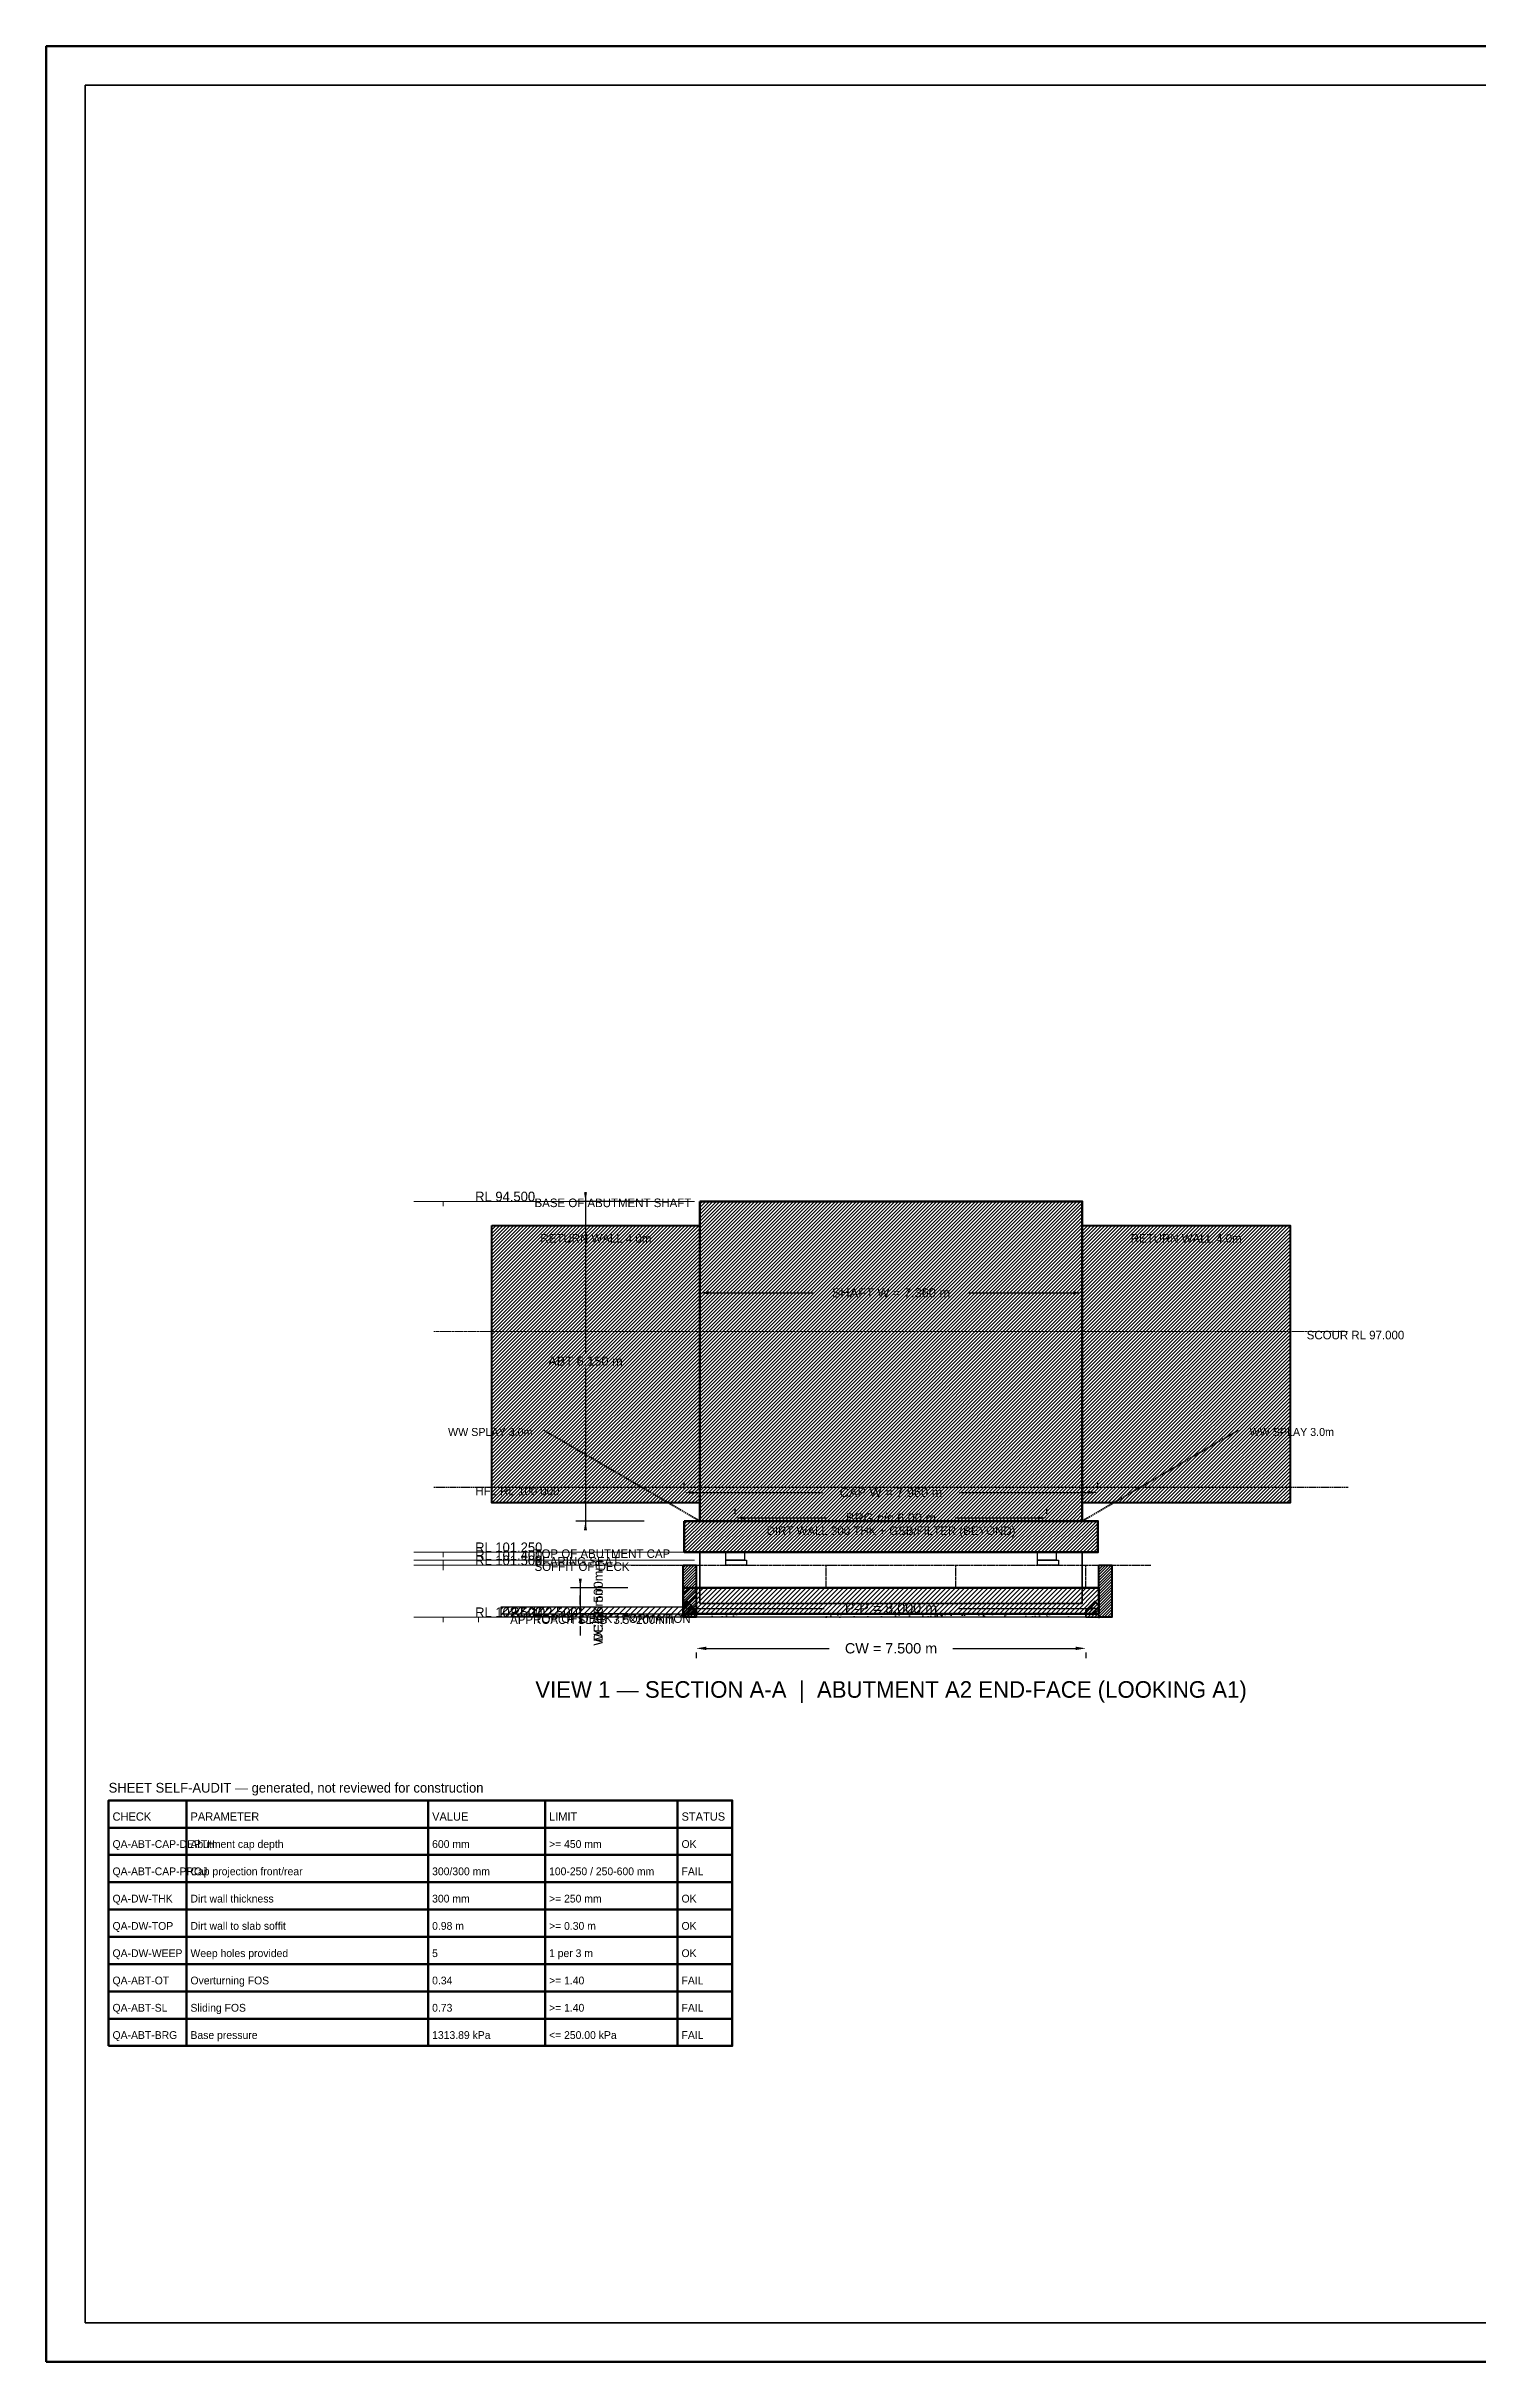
# Model space of a CAD drawing. Header units: metres. Extents: x 0 to 841, y 0 to 594.
# Drawn here: x 0 to 367, y 0 to 594 of the extents above; entities that cross this region are included whole.
import ezdxf
from ezdxf.enums import TextEntityAlignment as Align

# ---------------------------------------------------------------- set-up
doc = ezdxf.new("R2010")
doc.units = ezdxf.units.M
for name, pattern in [('DASHED', [0.5, 0.375, -0.125]), ('DASHED2', [0.25, 0.1875, -0.0625]), ('HIDDEN', [0.25, 0.1875, -0.0625])]:
    doc.linetypes.add(name, pattern=pattern)
for name, color, linetype, lineweight in [('BORDER-INNER', 7, 'Continuous', 35), ('BORDER-OUTER', 7, 'Continuous', 70), ('CIVIL-HFL', 5, 'DASHED', 25), ('CIVIL-ROAD', 7, 'Continuous', 25), ('CIVIL-SCOUR', 1, 'DASHED2', 18), ('DIM-LEVEL', 3, 'Continuous', 18), ('DIM-LINEAR', 3, 'Continuous', 18), ('STRUC-HATCHING', 8, 'Continuous', 18), ('STRUC-HIDDEN', 8, 'HIDDEN', 25), ('SUB-ABUT', 3, 'Continuous', 35), ('SUB-BEARING', 5, 'Continuous', 25), ('SUB-DIRT-WALL', 3, 'Continuous', 35), ('SUPER-DECK', 2, 'Continuous', 50), ('SUPER-KERB', 7, 'Continuous', 25), ('SUPER-PARAPET', 2, 'Continuous', 35), ('SUPER-WEARING', 8, 'Continuous', 25), ('TEXT-GENERAL', 7, 'Continuous', 18), ('TEXT-HEADER', 7, 'Continuous', 25), ('TEXT-LEVEL', 5, 'Continuous', 18), ('TEXT-SPEC', 7, 'Continuous', 13), ('TITLEBLK-BOX', 7, 'Continuous', 50)]:
    doc.layers.add(name, color=color, linetype=linetype, lineweight=lineweight)
doc.styles.add('BRIDGE_STD', font='Arial.ttf')
doc.dimstyles.new('pmb100', dxfattribs={"dimtxt": 2.5, "dimasz": 0.9375, "dimexe": 2.5, "dimexo": 2.5, "dimtad": 0, "dimtih": 1, "dimdec": 0, "dimtxsty": 'BRIDGE_STD', "dimcen": 2.5, "dimazin": 3, "dimtfac": 1, "dimtmove": 0, "dimatfit": 3})

msp = doc.modelspace()

# ---------------------------------------------------------------- hatches: boundary and pattern name
at = {"layer": 'STRUC-HATCHING'}
h = msp.add_hatch(dxfattribs=at)
h.set_pattern_fill('ANSI31', scale=0.2)
h.paths.add_polyline_path([(167.68, 297.67), (265.82, 297.67), (265.82, 215.67), (167.68, 215.67)])
h = msp.add_hatch(dxfattribs=at)
h.set_pattern_fill('ANSI31', scale=0.2)
h.paths.add_polyline_path([(114.35, 291.48), (167.68, 291.48), (167.68, 220.33), (114.35, 220.33)])
h = msp.add_hatch(dxfattribs=at)
h.set_pattern_fill('ANSI31', scale=0.2)
h.paths.add_polyline_path([(265.82, 291.48), (319.15, 291.48), (319.15, 220.33), (265.82, 220.33)])
h = msp.add_hatch(dxfattribs=at)
h.set_pattern_fill('ANSI31', scale=0.2)
h.paths.add_polyline_path([(163.68, 215.67), (269.82, 215.67), (269.82, 207.67), (163.68, 207.67)])
h = msp.add_hatch(dxfattribs=at)
h.set_pattern_fill('ANSI31', scale=0.16)
h.paths.add_polyline_path([(163.42, 204.33), (166.75, 204.33), (166.75, 191), (163.42, 191)])
h = msp.add_hatch(dxfattribs=at)
h.set_pattern_fill('ANSI31', scale=0.16)
h.paths.add_polyline_path([(270.08, 204.33), (273.42, 204.33), (273.42, 191), (270.08, 191)])
h = msp.add_hatch(dxfattribs=at)
h.set_pattern_fill('ANSI31', scale=0.266667)
h.paths.add_polyline_path([(163.42, 198.53), (270.08, 198.53), (270.08, 191.87), (163.42, 191.87)])
h = msp.add_hatch(dxfattribs=at)
h.set_pattern_fill('ANSI31', scale=0.333333)
h.paths.add_polyline_path([(116.75, 193.67), (163.42, 193.67), (163.42, 191), (116.75, 191)])
h = msp.add_hatch(dxfattribs=at)
h.set_pattern_fill('ANSI31', scale=0.186667)
h.paths.add_polyline_path([(166.75, 191), (163.42, 191), (163.42, 193.93), (164.42, 195.11), (166.75, 192.76)])
h = msp.add_hatch(dxfattribs=at)
h.set_pattern_fill('ANSI31', scale=0.1866667)
h.paths.add_polyline_path([(266.75, 191), (270.08, 191), (270.08, 193.93), (269.08, 195.11), (266.75, 192.76)])
at = {"layer": 'SUPER-WEARING'}
h = msp.add_hatch(dxfattribs=at)
h.set_pattern_fill('AR-SAND', scale=0.0533333)
h.paths.add_polyline_path([(116.75, 191.87), (163.42, 191.87), (163.42, 191), (116.75, 191)])
h = msp.add_hatch(dxfattribs=at)
h.set_pattern_fill('AR-SAND', scale=0.0533333)
h.paths.add_polyline_path([(166.75, 191.87), (266.75, 191.87), (266.75, 191), (166.75, 191)])

# ---------------------------------------------------------------- linework, layer by layer
at = {"layer": 'BORDER-INNER'}
msp.add_lwpolyline([(10, 10), (831, 10), (831, 584), (10, 584), (10, 10)], dxfattribs=at)
at = {"layer": 'BORDER-OUTER'}
msp.add_lwpolyline([(0, 0), (841, 0), (841, 594), (0, 594), (0, 0)], dxfattribs=at)
at = {"layer": 'CIVIL-HFL', "color": 5, "linetype": 'DASHED'}
msp.add_line((99.42, 224.33), (334.08, 224.33), dxfattribs=at)
at = {"layer": 'CIVIL-ROAD', "lineweight": 25}
msp.add_lwpolyline([(116.75, 193.67), (163.42, 193.67), (163.42, 191), (116.75, 191), (116.75, 193.67)], dxfattribs=at)
at = {"layer": 'CIVIL-SCOUR', "color": 1, "linetype": 'DASHED2'}
msp.add_line((99.42, 264.33), (334.08, 264.33), dxfattribs=at)
at = {"layer": 'DIM-LEVEL'}
for p, q in [((94.34, 297.67), (109.3, 297.67)), ((101.82, 297.67), (101.82, 296.42)), ((94.34, 207.67), (109.3, 207.67)), ((94.34, 205.67), (109.3, 205.67)), ((94.34, 204.33), (109.3, 204.33)), ((101.82, 207.67), (101.82, 206.42)), ((101.82, 205.67), (101.82, 204.42)), ((101.82, 204.33), (101.82, 203.09)), ((94.34, 191), (109.3, 191)), ((101.82, 191), (101.82, 189.75)), ((103.4, 191), (118.36, 191)), ((110.88, 191), (110.88, 189.75))]:
    msp.add_line(p, q, dxfattribs=at)
at = {"layer": 'DIM-LEVEL', "color": 5}
for p, q in [((101.82, 297.67), (166.35, 297.67)), ((101.82, 207.67), (166.35, 207.67)), ((101.82, 205.67), (166.35, 205.67)), ((101.82, 204.33), (166.35, 204.33)), ((101.82, 191), (166.35, 191))]:
    msp.add_line(p, q, dxfattribs=at)
at = {"layer": 'STRUC-HIDDEN', "color": 8, "linetype": 'HIDDEN'}
for p, q in [((150.08, 204.33), (283.42, 204.33)), ((166.75, 198.53), (166.75, 204.33)), ((200.08, 198.53), (200.08, 204.33)), ((233.42, 198.53), (233.42, 204.33)), ((266.75, 198.53), (266.75, 204.33))]:
    msp.add_line(p, q, dxfattribs=at)
at = {"layer": 'SUB-ABUT', "color": 3, "linetype": 'DASHED'}
for p, q in [((167.68, 215.67), (127.68, 238.95)), ((265.82, 215.67), (305.82, 238.95))]:
    msp.add_line(p, q, dxfattribs=at)
at = {"layer": 'SUB-ABUT', "lineweight": 50}
for points in [[(167.68, 297.67), (265.82, 297.67), (265.82, 215.67), (167.68, 215.67), (167.68, 297.67)], [(163.68, 215.67), (269.82, 215.67), (269.82, 207.67), (163.68, 207.67), (163.68, 215.67)]]:
    msp.add_lwpolyline(points, dxfattribs=at)
at = {"layer": 'SUB-ABUT', "lineweight": 40}
for points in [[(114.35, 291.48), (167.68, 291.48), (167.68, 220.33), (114.35, 220.33), (114.35, 291.48)], [(265.82, 291.48), (319.15, 291.48), (319.15, 220.33), (265.82, 220.33), (265.82, 291.48)]]:
    msp.add_lwpolyline(points, dxfattribs=at)
at = {"layer": 'SUB-ABUT', "lineweight": 30}
for points in [[(174.35, 207.67), (179.15, 207.67), (179.15, 205.67), (174.35, 205.67), (174.35, 207.67)], [(254.35, 207.67), (259.15, 207.67), (259.15, 205.67), (254.35, 205.67), (254.35, 207.67)]]:
    msp.add_lwpolyline(points, dxfattribs=at)
at = {"layer": 'SUB-BEARING', "lineweight": 30}
for points in [[(174.35, 205.67), (179.68, 205.67), (179.68, 204.33), (174.35, 204.33), (174.35, 205.67)], [(254.35, 205.67), (259.68, 205.67), (259.68, 204.33), (254.35, 204.33), (254.35, 205.67)]]:
    msp.add_lwpolyline(points, dxfattribs=at)
at = {"layer": 'SUB-DIRT-WALL', "lineweight": 35}
msp.add_lwpolyline([(167.68, 194.53), (265.82, 194.53), (265.82, 207.67), (167.68, 207.67), (167.68, 194.53)], dxfattribs=at)
at = {"layer": 'SUPER-DECK', "lineweight": 50}
msp.add_lwpolyline([(163.42, 198.53), (270.08, 198.53), (270.08, 191.87), (163.42, 191.87), (163.42, 198.53)], dxfattribs=at)
at = {"layer": 'SUPER-KERB', "lineweight": 35}
for points in [[(166.75, 191), (163.42, 191), (163.42, 193.93), (164.42, 195.11), (166.75, 192.76), (166.75, 191)], [(266.75, 191), (270.08, 191), (270.08, 193.93), (269.08, 195.11), (266.75, 192.76), (266.75, 191)]]:
    msp.add_lwpolyline(points, dxfattribs=at)
at = {"layer": 'SUPER-PARAPET', "lineweight": 40}
for points in [[(163.42, 204.33), (166.75, 204.33), (166.75, 191), (163.42, 191), (163.42, 204.33)], [(270.08, 204.33), (273.42, 204.33), (273.42, 191), (270.08, 191), (270.08, 204.33)]]:
    msp.add_lwpolyline(points, dxfattribs=at)
at = {"layer": 'SUPER-WEARING'}
for points in [[(116.75, 191.87), (163.42, 191.87), (163.42, 191), (116.75, 191), (116.75, 191.87)], [(166.75, 191.87), (266.75, 191.87), (266.75, 191), (166.75, 191), (166.75, 191.87)]]:
    msp.add_lwpolyline(points, dxfattribs=at)
at = {"layer": 'TITLEBLK-BOX'}
for points in [[(16, 137), (36, 137), (36, 144), (16, 144), (16, 137)], [(36, 137), (98, 137), (98, 144), (36, 144), (36, 137)], [(98, 137), (128, 137), (128, 144), (98, 144), (98, 137)], [(128, 137), (162, 137), (162, 144), (128, 144), (128, 137)], [(162, 137), (176, 137), (176, 144), (162, 144), (162, 137)], [(16, 130), (36, 130), (36, 137), (16, 137), (16, 130)], [(36, 130), (98, 130), (98, 137), (36, 137), (36, 130)], [(98, 130), (128, 130), (128, 137), (98, 137), (98, 130)], [(128, 130), (162, 130), (162, 137), (128, 137), (128, 130)], [(162, 130), (176, 130), (176, 137), (162, 137), (162, 130)], [(16, 123), (36, 123), (36, 130), (16, 130), (16, 123)], [(36, 123), (98, 123), (98, 130), (36, 130), (36, 123)], [(98, 123), (128, 123), (128, 130), (98, 130), (98, 123)], [(128, 123), (162, 123), (162, 130), (128, 130), (128, 123)], [(162, 123), (176, 123), (176, 130), (162, 130), (162, 123)], [(16, 116), (36, 116), (36, 123), (16, 123), (16, 116)], [(36, 116), (98, 116), (98, 123), (36, 123), (36, 116)], [(98, 116), (128, 116), (128, 123), (98, 123), (98, 116)], [(128, 116), (162, 116), (162, 123), (128, 123), (128, 116)], [(162, 116), (176, 116), (176, 123), (162, 123), (162, 116)], [(16, 109), (36, 109), (36, 116), (16, 116), (16, 109)], [(36, 109), (98, 109), (98, 116), (36, 116), (36, 109)], [(98, 109), (128, 109), (128, 116), (98, 116), (98, 109)], [(128, 109), (162, 109), (162, 116), (128, 116), (128, 109)], [(162, 109), (176, 109), (176, 116), (162, 116), (162, 109)], [(16, 102), (36, 102), (36, 109), (16, 109), (16, 102)], [(36, 102), (98, 102), (98, 109), (36, 109), (36, 102)], [(98, 102), (128, 102), (128, 109), (98, 109), (98, 102)], [(128, 102), (162, 102), (162, 109), (128, 109), (128, 102)], [(162, 102), (176, 102), (176, 109), (162, 109), (162, 102)], [(16, 95), (36, 95), (36, 102), (16, 102), (16, 95)], [(36, 95), (98, 95), (98, 102), (36, 102), (36, 95)], [(98, 95), (128, 95), (128, 102), (98, 102), (98, 95)], [(128, 95), (162, 95), (162, 102), (128, 102), (128, 95)], [(162, 95), (176, 95), (176, 102), (162, 102), (162, 95)], [(16, 88), (36, 88), (36, 95), (16, 95), (16, 88)], [(36, 88), (98, 88), (98, 95), (36, 95), (36, 88)], [(98, 88), (128, 88), (128, 95), (98, 95), (98, 88)], [(128, 88), (162, 88), (162, 95), (128, 95), (128, 88)], [(162, 88), (176, 88), (176, 95), (162, 95), (162, 88)], [(16, 81), (36, 81), (36, 88), (16, 88), (16, 81)], [(36, 81), (98, 81), (98, 88), (36, 88), (36, 81)], [(98, 81), (128, 81), (128, 88), (98, 88), (98, 81)], [(128, 81), (162, 81), (162, 88), (128, 88), (128, 81)], [(162, 81), (176, 81), (176, 88), (162, 88), (162, 81)]]:
    msp.add_lwpolyline(points, dxfattribs=at)

# ---------------------------------------------------------------- texts
at = {"layer": 'CIVIL-HFL', "color": 5}
msp.add_text('HFL RL 100.000', height=2.2, dxfattribs=at).set_placement((110.08, 222.28))
at = {"layer": 'CIVIL-SCOUR', "color": 1}
msp.add_text('SCOUR RL 97.000', height=2.2, dxfattribs=at).set_placement((323.42, 262.28))
at = {"layer": 'TEXT-GENERAL', "color": 3}
for p in [(141.02, 287.08), (292.48, 287.08)]:
    msp.add_text('RETURN WALL 4.0m', height=2.2, dxfattribs=at).set_placement(p, align=Align.CENTER)
at = {"layer": 'TEXT-GENERAL'}
msp.add_text('APPROACH SLAB  3.5×200mm', height=2.2, dxfattribs=at).set_placement((140.08, 189.27), align=Align.CENTER)
at = {"layer": 'TEXT-HEADER'}
msp.add_text('VIEW 1 — SECTION A-A  |  ABUTMENT A2 END-FACE (LOOKING A1)', height=4.2533, dxfattribs=at).set_placement((216.75, 170.33), align=Align.CENTER)
for s, height, p in [('SHEET SELF-AUDIT — generated, not reviewed for construction', 2.4933, (16, 146)), ('CHECK', 2.119, (17, 138.8)), ('PARAMETER', 2.119, (37, 138.8)), ('VALUE', 2.119, (99, 138.8)), ('LIMIT', 2.119, (129, 138.8)), ('STATUS', 2.119, (163, 138.8))]:
    msp.add_text(s, height=height, dxfattribs=at).set_placement(p)
at = {"layer": 'TEXT-LEVEL'}
for s, height, p in [('RL 94.500', 2.493, (110.04, 297.67)), ('BASE OF ABUTMENT SHAFT', 2.2, (125.28, 296.2)), ('RL 101.250', 2.493, (110.04, 207.67)), ('RL 101.400', 2.493, (110.04, 205.67)), ('TOP OF ABUTMENT CAP', 2.2, (125.28, 206.2)), ('RL 101.500', 2.493, (110.04, 204.33)), ('SOFFIT OF DECK', 2.2, (125.28, 202.87)), ('BEARING SEAT', 2.2, (125.28, 204.2)), ('RL 102.500', 2.493, (110.04, 191)), ('RL 102.500', 2.493, (119.11, 191)), ('TOP OF DECK / FORMATION', 2.2, (125.28, 189.53))]:
    msp.add_text(s, height=height, dxfattribs=at).set_placement(p)
at = {"layer": 'TEXT-SPEC', "color": 3}
msp.add_text('WW SPLAY 3.0m', height=2.0533, dxfattribs=at).set_placement((124.75, 237.49), align=Align.RIGHT)
for s, height, p in [('WW SPLAY 3.0m', 2.0533, (308.75, 237.49)), ('QA-ABT-CAP-DEPTH', 1.9947, (17, 131.8)), ('Abutment cap depth', 1.9947, (37, 131.8)), ('600 mm', 1.995, (99, 131.8)), ('>= 450 mm', 1.995, (129, 131.8)), ('OK', 1.995, (163, 131.8)), ('QA-DW-THK', 1.995, (17, 117.8)), ('Dirt wall thickness', 1.9947, (37, 117.8)), ('300 mm', 1.995, (99, 117.8)), ('>= 250 mm', 1.995, (129, 117.8)), ('OK', 1.995, (163, 117.8)), ('Dirt wall to slab soffit', 1.9947, (37, 110.8)), ('QA-DW-TOP', 1.995, (17, 110.8)), ('0.98 m', 1.995, (99, 110.8)), ('>= 0.30 m', 1.995, (129, 110.8)), ('OK', 1.995, (163, 110.8)), ('QA-DW-WEEP', 1.995, (17, 103.8)), ('Weep holes provided', 1.9947, (37, 103.8)), ('5', 1.99, (99, 103.8)), ('1 per 3 m', 1.995, (129, 103.8)), ('OK', 1.995, (163, 103.8))]:
    msp.add_text(s, height=height, dxfattribs=at).set_placement(p)
msp.add_text('DIRT WALL 300 THK + GSB/FILTER (BEYOND)', height=2.2, dxfattribs=at).set_placement((216.75, 212.07), align=Align.CENTER)
at = {"layer": 'TEXT-SPEC', "color": 1}
for s, height, p in [('QA-ABT-CAP-PROJ', 1.9947, (17, 124.8)), ('Cap projection front/rear', 1.9947, (37, 124.8)), ('300/300 mm', 1.995, (99, 124.8)), ('100-250 / 250-600 mm', 1.9947, (129, 124.8)), ('FAIL', 1.995, (163, 124.8)), ('QA-ABT-OT', 1.995, (17, 96.8)), ('Overturning FOS', 1.9947, (37, 96.8)), ('0.34', 1.995, (99, 96.8)), ('>= 1.40', 1.995, (129, 96.8)), ('FAIL', 1.995, (163, 96.8)), ('QA-ABT-SL', 1.995, (17, 89.8)), ('Sliding FOS', 1.9947, (37, 89.8)), ('0.73', 1.995, (99, 89.8)), ('>= 1.40', 1.995, (129, 89.8)), ('FAIL', 1.995, (163, 89.8)), ('QA-ABT-BRG', 1.995, (17, 82.8)), ('Base pressure', 1.9947, (37, 82.8)), ('1313.89 kPa', 1.9947, (99, 82.8)), ('<= 250.00 kPa', 1.9947, (129, 82.8)), ('FAIL', 1.995, (163, 82.8))]:
    msp.add_text(s, height=height, dxfattribs=at).set_placement(p)

# ---------------------------------------------------------------- dimensions: what is measured, and where the dimension line sits
at = {"layer": 'DIM-LINEAR'}
for base, p1, p2, text in [((138.35, 297.67), (155.95, 297.67), (155.95, 215.67), 'ABT 6.150 m'), ((137.02, 198.53), (151.68, 198.53), (151.68, 191.87), 'DECK 500mm'), ((137.02, 191.87), (151.68, 191.87), (151.68, 191), 'WC 65mm')]:
    msp.add_linear_dim(base=base, p1=p1, p2=p2, angle=90, text=text, dimstyle='pmb100', override={"dimtxt": 2.346667, "dimasz": 2.346667, "dimgap": 0.938667, "dimclrt": 3}, dxfattribs=at).render()
for base, p1, p2, text, override in [((167.68, 274.2), (167.68, 291.8), (265.82, 291.8), 'SHAFT W = 7.360 m', {"dimtxt": 2.346667, "dimasz": 2.346667, "dimgap": 0.938667, "dimclrt": 3}), ((163.68, 223), (163.68, 221.53), (269.82, 221.53), 'CAP W = 7.960 m', {"dimtxt": 2.346667, "dimasz": 2.346667, "dimgap": 0.938667, "dimclrt": 3}), ((176.75, 216.47), (176.75, 215), (256.75, 215), 'BRG c/c 6.00 m', {"dimtxt": 2.346667, "dimasz": 2.346667, "dimgap": 0.938667, "dimclrt": 3}), ((163.42, 193.27), (163.42, 196.2), (270.08, 196.2), 'P-P = 8.000 m', {"dimtxt": 2.64, "dimasz": 2.64, "dimgap": 1.056, "dimclrt": 3}), ((166.75, 183), (166.75, 184.47), (266.75, 184.47), 'CW = 7.500 m', {"dimtxt": 2.64, "dimasz": 2.64, "dimgap": 1.056, "dimclrt": 3})]:
    msp.add_linear_dim(base=base, p1=p1, p2=p2, text=text, dimstyle='pmb100', override=override, dxfattribs=at).render()

doc.saveas('drawing.dxf')
